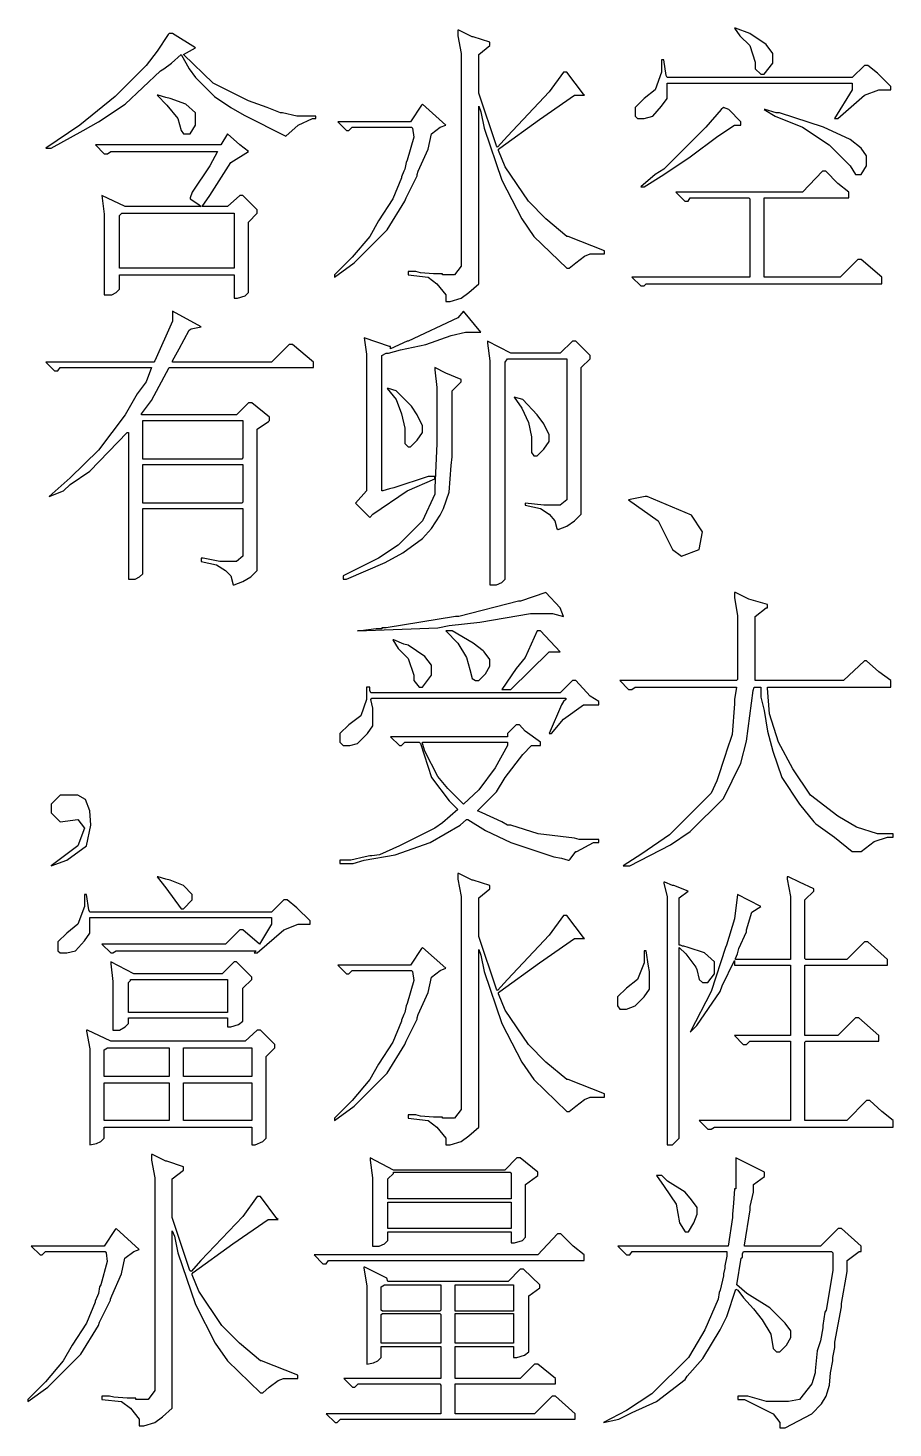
# Model space of a CAD drawing. Extents: x 94 to 452, y -72 to 1042.
# Drawn here: x 426.08 to 436.86, y 975.69 to 993.12 of the extents above; entities that cross this region are included whole.
import ezdxf

# ---------------------------------------------------------------- set-up
doc = ezdxf.new("R2010")
doc.units = 0
doc.header["$MEASUREMENT"] = 0
doc.layers.add('TREE_LAYER', color=7, linetype='Continuous')

msp = doc.modelspace()

# ---------------------------------------------------------------- linework, layer by layer
at = {"layer": 'TREE_LAYER', "elevation": 1017}
for points in [[(431.449945, 993.09005), (431.436219, 993.09005), (431.436219, 993.021423), (431.477396, 992.801815), (431.477396, 990.152795), (431.395043, 990.042991), (431.244062, 990.042991), (431.244062, 990.056717), (431.134258, 990.056717), (431.134258, 990.056717), (430.969552, 990.070442), (430.91465, 990.084168), (430.818572, 990.084168), (430.818572, 990.042991), (431.065631, 990.01554), (431.175435, 989.933187), (431.285239, 989.795932), (431.285239, 989.795932), (431.285239, 989.713579), (431.340141, 989.713579), (431.477396, 989.754756), (431.573474, 989.823383), (431.697003, 989.933187), (431.697003, 992.142991), (431.697003, 992.142991), (431.724454, 992.074364), (431.765631, 991.868481), (431.985239, 991.223383), (432.232297, 990.742991), (432.383278, 990.523383), (432.795043, 990.125344), (432.822494, 990.125344), (432.904846, 990.193972), (433.01465, 990.276325), (433.083278, 990.303776), (433.261709, 990.303776), (433.261709, 990.344952), (433.261709, 990.344952), (432.808768, 990.523383), (432.795043, 990.523383), (432.534258, 990.742991), (432.31465, 990.962599), (432.026415, 991.388089), (431.944062, 991.593972), (431.944062, 991.607697), (431.957788, 991.621423), (432.451905, 991.978285), (432.891121, 992.280246), (432.904846, 992.280246), (433.01465, 992.280246), (433.000925, 992.293972), (432.795043, 992.568481), (432.795043, 992.568481), (432.753866, 992.568481), (432.575435, 992.321423), (432.053866, 991.772403), (431.930337, 991.635148), (431.916611, 991.648874), (431.697003, 992.307697), (431.697003, 992.788089), (431.834258, 992.897893), (431.834258, 992.897893), (431.834258, 992.93907), (431.628376, 993.007697), (431.61465, 993.007697), (431.449945, 993.09005), (431.449945, 993.09005)], [(434.894698, 993.117501), (434.880972, 993.117501), (434.949599, 993.021423), (435.073129, 992.897893), (435.141756, 992.692011), (435.141756, 992.609658), (435.210384, 992.54103), (435.25156, 992.54103), (435.361364, 992.678285), (435.361364, 992.801815), (435.279011, 992.911619), (435.073129, 993.048874), (434.894698, 993.117501), (434.894698, 993.117501)], [(427.881662, 993.048874), (427.840486, 993.048874), (427.82676, 993.035148), (427.689505, 992.829266), (427.55225, 992.650834), (427.167937, 992.266521), (426.728721, 991.909658), (426.303231, 991.621423), (426.371858, 991.621423), (426.769897, 991.84103), (426.962054, 991.950834), (427.291466, 992.170442), (427.730682, 992.582207), (427.771858, 992.609658), (427.867937, 992.678285), (427.991466, 992.788089), (428.087544, 992.609658), (428.169897, 992.499854), (428.403231, 992.266521), (428.609113, 992.129266), (428.773819, 992.033187), (429.295388, 991.772403), (429.446368, 991.909658), (429.624799, 991.992011), (429.665976, 991.992011), (429.665976, 992.019462), (429.432643, 992.019462), (429.254211, 992.060638), (429.22676, 992.060638), (429.062054, 992.129266), (428.828721, 992.211619), (428.389505, 992.431226), (428.018917, 992.788089), (428.169897, 992.870442), (427.881662, 993.048874), (427.881662, 993.048874)], [(434.002541, 992.719462), (433.97509, 992.719462), (433.97509, 992.568481), (433.892737, 992.348874), (433.755482, 992.23907), (433.645678, 992.129266), (433.645678, 992.019462), (433.673129, 991.992011), (433.755482, 991.992011), (433.865286, 992.019462), (433.97509, 992.142991), (434.043717, 992.23907), (434.043717, 992.417501), (434.043717, 992.431226), (436.349599, 992.431226), (436.349599, 992.348874), (436.129992, 991.992011), (436.171168, 991.992011), (436.50058, 992.280246), (436.679011, 992.348874), (436.829992, 992.348874), (436.829992, 992.39005), (436.665286, 992.554756), (436.541756, 992.650834), (436.50058, 992.650834), (436.349599, 992.499854), (434.043717, 992.499854), (434.029992, 992.527305), (434.002541, 992.719462), (434.002541, 992.719462)], [(427.703231, 992.280246), (427.689505, 992.280246), (427.813035, 992.156717), (427.95029, 991.992011), (427.991466, 991.84103), (428.018917, 991.799854), (428.10127, 991.799854), (428.169897, 991.909658), (428.169897, 992.060638), (428.046368, 992.170442), (427.854211, 992.23907), (427.799309, 992.252795), (427.703231, 992.280246), (427.703231, 992.280246)], [(430.997003, 992.170442), (430.983278, 992.156717), (430.846023, 991.950834), (429.940141, 991.950834), (430.049945, 991.84103), (430.077396, 991.84103), (430.118572, 991.882207), (430.859748, 991.882207), (430.873474, 991.868481), (430.887199, 991.758677), (430.804846, 991.470442), (430.791121, 991.442991), (430.777396, 991.360638), (430.76367, 991.333187), (430.736219, 991.26456), (430.736219, 991.250834), (430.626415, 990.99005), (430.447984, 990.71554), (430.33818, 990.523383), (430.118572, 990.262599), (429.898964, 990.042991), (429.898964, 990.01554), (430.146023, 990.193972), (430.557788, 990.605736), (430.777396, 990.962599), (430.791121, 991.003776), (430.928376, 991.278285), (430.928376, 991.292011), (430.942101, 991.333187), (431.065631, 991.607697), (431.106807, 991.799854), (431.216611, 991.882207), (431.285239, 991.909658), (430.997003, 992.170442), (430.997003, 992.170442)], [(434.743717, 992.129266), (434.716266, 992.101815), (434.524109, 991.882207), (434.002541, 991.360638), (433.892737, 991.292011), (433.714305, 991.14103), (433.755482, 991.14103), (434.002541, 991.292011), (434.331952, 991.511619), (434.67509, 991.772403), (434.880972, 991.909658), (434.963325, 991.909658), (434.963325, 991.950834), (434.812345, 992.101815), (434.743717, 992.129266), (434.743717, 992.129266)], [(435.265286, 992.101815), (435.25156, 992.101815), (435.388815, 992.019462), (435.731952, 991.882207), (436.061364, 991.662599), (436.322149, 991.401815), (436.390776, 991.292011), (436.459403, 991.292011), (436.528031, 991.401815), (436.528031, 991.525344), (436.459403, 991.621423), (436.322149, 991.731226), (435.992737, 991.882207), (435.443717, 992.060638), (435.402541, 992.060638), (435.265286, 992.101815), (435.265286, 992.101815)], [(428.567937, 991.799854), (428.485584, 991.662599), (426.920878, 991.662599), (427.030682, 991.552795), (427.071858, 991.552795), (427.113035, 991.580246), (428.444407, 991.580246), (428.444407, 991.580246), (428.348329, 991.401815), (428.128721, 991.072403), (428.10127, 991.003776), (428.10127, 990.99005), (428.211074, 990.921423), (428.238525, 990.893972), (428.238525, 990.893972), (427.291466, 990.893972), (427.003231, 991.031226), (427.030682, 990.797893), (427.030682, 989.795932), (427.12676, 989.795932), (427.181662, 989.823383), (427.222839, 989.86456), (427.222839, 990.042991), (427.222839, 990.042991), (428.636564, 990.042991), (428.65029, 990.042991), (428.65029, 989.754756), (428.691466, 989.754756), (428.787544, 989.782207), (428.828721, 989.823383), (428.828721, 990.701815), (428.938525, 990.811619), (428.938525, 990.852795), (428.760093, 991.031226), (428.718917, 991.031226), (428.567937, 990.893972), (428.25225, 990.893972), (428.25225, 990.893972), (428.348329, 991.031226), (428.609113, 991.442991), (428.828721, 991.580246), (428.718917, 991.662599), (428.567937, 991.799854), (428.567937, 991.799854)], [(436.020188, 991.333187), (435.979011, 991.333187), (435.731952, 991.072403), (434.153521, 991.072403), (434.263325, 990.962599), (434.304501, 990.962599), (434.331952, 991.003776), (435.059403, 991.003776), (435.073129, 990.99005), (435.073129, 990.01554), (435.059403, 990.01554), (433.604501, 990.01554), (433.714305, 989.905736), (433.755482, 989.905736), (433.782933, 989.933187), (436.720188, 989.933187), (436.720188, 990.01554), (436.459403, 990.235148), (436.418227, 990.235148), (436.198619, 990.01554), (435.25156, 990.01554), (435.25156, 990.01554), (435.25156, 990.99005), (435.25156, 991.003776), (436.308423, 991.003776), (436.308423, 991.072403), (436.171168, 991.182207), (436.020188, 991.333187), (436.020188, 991.333187)], [(427.25029, 990.811619), (427.25029, 990.811619), (428.636564, 990.811619), (428.65029, 990.811619), (428.65029, 990.125344), (428.636564, 990.125344), (427.222839, 990.125344), (427.222839, 990.125344), (427.222839, 990.784168), (427.25029, 990.811619), (427.25029, 990.811619)], [(427.881662, 989.59005), (427.881662, 989.59005), (427.881662, 989.466521), (427.662054, 988.972403), (427.648329, 988.958677), (426.303231, 988.958677), (426.413035, 988.848874), (426.454211, 988.848874), (426.481662, 988.89005), (427.620878, 988.89005), (427.620878, 988.89005), (427.55225, 988.711619), (427.442446, 988.560638), (427.291466, 988.299854), (426.962054, 987.860638), (426.605192, 987.517501), (426.344407, 987.284168), (426.522839, 987.352795), (426.605192, 987.435148), (426.85225, 987.599854), (427.318917, 988.080246), (427.332643, 988.080246), (427.332643, 986.254756), (427.414995, 986.254756), (427.469897, 986.282207), (427.511074, 986.323383), (427.511074, 987.133187), (427.511074, 987.133187), (428.746368, 987.133187), (428.760093, 987.133187), (428.760093, 986.542991), (428.677741, 986.474364), (428.471858, 986.474364), (428.265976, 986.51554), (428.238525, 986.51554), (428.238525, 986.474364), (428.430682, 986.433187), (428.540486, 986.36456), (428.609113, 986.295932), (428.636564, 986.186128), (428.65029, 986.186128), (428.760093, 986.227305), (428.856172, 986.282207), (428.938525, 986.36456), (428.938525, 988.121423), (429.07578, 988.217501), (429.089505, 988.231226), (429.089505, 988.272403), (428.869897, 988.450834), (428.828721, 988.450834), (428.677741, 988.299854), (427.497348, 988.299854), (427.497348, 988.313579), (427.620878, 988.478285), (427.840486, 988.89005), (429.638525, 988.89005), (429.638525, 988.958677), (429.377741, 989.178285), (429.336564, 989.178285), (429.116956, 988.958677), (427.881662, 988.958677), (427.881662, 988.972403), (427.964015, 989.123383), (428.087544, 989.356717), (428.114995, 989.370442), (428.238525, 989.397893), (427.881662, 989.59005), (427.881662, 989.59005)], [(431.504846, 989.59005), (431.436219, 989.507697), (430.818572, 989.219462), (430.804846, 989.219462), (430.598964, 989.123383), (430.598964, 989.123383), (430.598964, 989.150834), (430.585239, 989.150834), (430.269552, 989.260638), (430.297003, 989.054756), (430.297003, 987.352795), (430.159748, 987.201815), (430.33818, 987.023383), (430.379356, 987.06456), (430.804846, 987.352795), (431.147984, 987.503776), (431.147984, 987.531226), (431.065631, 987.531226), (430.640141, 987.393972), (430.585239, 987.380246), (430.502886, 987.352795), (430.48916, 987.352795), (430.48916, 989.04103), (430.544062, 989.068481), (430.571513, 989.068481), (430.722494, 989.109658), (431.03818, 989.178285), (431.353866, 989.288089), (431.532297, 989.329266), (431.724454, 989.329266), (431.504846, 989.59005), (431.504846, 989.59005)], [(431.806807, 989.219462), (431.806807, 989.219462), (431.806807, 989.192011), (431.834258, 988.972403), (431.834258, 986.186128), (431.916611, 986.186128), (431.985239, 986.213579), (432.026415, 986.254756), (432.026415, 988.958677), (432.053866, 988.999854), (432.781317, 988.999854), (432.795043, 988.999854), (432.795043, 987.242991), (432.71269, 987.174364), (432.506807, 987.174364), (432.273474, 987.201815), (432.273474, 987.174364), (432.465631, 987.133187), (432.575435, 987.06456), (432.644062, 986.982207), (432.671513, 986.886128), (432.685239, 986.872403), (432.795043, 986.913579), (432.891121, 986.982207), (432.973474, 987.06456), (432.973474, 988.89005), (433.083278, 988.999854), (433.083278, 989.04103), (432.904846, 989.219462), (432.86367, 989.219462), (432.71269, 989.068481), (432.095043, 989.068481), (431.806807, 989.219462), (431.806807, 989.219462)], [(431.147984, 988.89005), (431.147984, 988.89005), (431.147984, 988.862599), (431.175435, 988.642991), (431.175435, 987.942991), (431.147984, 987.393972), (431.147984, 987.311619), (430.997003, 986.982207), (430.695043, 986.680246), (430.447984, 986.51554), (430.008768, 986.295932), (430.008768, 986.254756), (430.049945, 986.254756), (430.530337, 986.460638), (430.749945, 986.584168), (430.997003, 986.762599), (431.106807, 986.886128), (431.216611, 987.050834), (431.257788, 987.133187), (431.326415, 987.33907), (431.353866, 987.668481), (431.367592, 987.778285), (431.367592, 988.601815), (431.477396, 988.711619), (431.477396, 988.73907), (431.285239, 988.821423), (431.147984, 988.89005), (431.147984, 988.89005)], [(430.571513, 988.629266), (430.557788, 988.629266), (430.667592, 988.492011), (430.736219, 988.313579), (430.777396, 988.135148), (430.777396, 987.942991), (430.818572, 987.901815), (430.846023, 987.901815), (430.928376, 987.984168), (430.997003, 988.080246), (430.997003, 988.162599), (430.928376, 988.299854), (430.859748, 988.409658), (430.667592, 988.601815), (430.571513, 988.629266), (430.571513, 988.629266)], [(432.136219, 988.519462), (432.136219, 988.519462), (432.232297, 988.382207), (432.31465, 988.203776), (432.355827, 988.025344), (432.355827, 987.833187), (432.383278, 987.792011), (432.424454, 987.792011), (432.506807, 987.874364), (432.575435, 987.970442), (432.575435, 988.052795), (432.506807, 988.19005), (432.424454, 988.299854), (432.246023, 988.492011), (432.136219, 988.519462), (432.136219, 988.519462)], [(427.511074, 988.231226), (427.511074, 988.231226), (428.746368, 988.231226), (428.760093, 988.231226), (428.760093, 987.76456), (428.746368, 987.750834), (427.511074, 987.750834), (427.511074, 987.76456), (427.511074, 988.231226), (427.511074, 988.231226)], [(427.511074, 987.682207), (427.511074, 987.682207), (428.746368, 987.682207), (428.760093, 987.682207), (428.760093, 987.21554), (428.746368, 987.201815), (427.511074, 987.201815), (427.511074, 987.21554), (427.511074, 987.682207), (427.511074, 987.682207)], [(433.796658, 987.284168), (433.769207, 987.284168), (433.563325, 987.242991), (433.933913, 986.982207), (434.112345, 986.625344), (434.222149, 986.542991), (434.441756, 986.625344), (434.482933, 986.844952), (434.345678, 987.050834), (433.796658, 987.284168), (433.796658, 987.284168)], [(432.534258, 986.09005), (432.218572, 985.980246), (432.191121, 985.980246), (431.449945, 985.788089), (431.408768, 985.788089), (430.544062, 985.650834), (430.48916, 985.650834), (430.48916, 985.637109), (430.420533, 985.637109), (430.228376, 985.609658), (430.187199, 985.609658), (431.18916, 985.650834), (431.326415, 985.678285), (431.710729, 985.719462), (432.342101, 985.829266), (432.616611, 985.829266), (432.753866, 985.788089), (432.71269, 985.897893), (432.534258, 986.09005), (432.534258, 986.09005)], [(434.894698, 986.09005), (434.880972, 986.09005), (434.880972, 986.021423), (434.922149, 985.801815), (434.922149, 985.005736), (434.908423, 984.992011), (433.453521, 984.992011), (433.563325, 984.882207), (433.604501, 984.882207), (433.645678, 984.909658), (434.908423, 984.909658), (434.908423, 984.909658), (434.880972, 984.758677), (434.880972, 984.703776), (434.853521, 984.319462), (434.784894, 984.113579), (434.771168, 984.072403), (434.661364, 983.742991), (434.592737, 983.592011), (434.071168, 983.070442), (433.728031, 982.837109), (433.494698, 982.686128), (433.57705, 982.686128), (434.084894, 982.946913), (434.331952, 983.111619), (434.743717, 983.523383), (434.963325, 983.962599), (435.031952, 984.237109), (435.114305, 984.868481), (435.128031, 984.909658), (435.210384, 984.909658), (435.210384, 984.786128), (435.25156, 984.621423), (435.292737, 984.360638), (435.361364, 984.113579), (435.471168, 983.784168), (435.690776, 983.454756), (435.869207, 983.235148), (435.896658, 983.207697), (436.129992, 983.042991), (436.349599, 982.86456), (436.459403, 982.86456), (436.624109, 982.988089), (436.788815, 983.042991), (436.857443, 983.042991), (436.857443, 983.084168), (436.665286, 983.084168), (436.404501, 983.166521), (436.171168, 983.303776), (435.828031, 983.56456), (435.608423, 983.893972), (435.429992, 984.223383), (435.320188, 984.580246), (435.292737, 984.895932), (435.292737, 984.909658), (436.829992, 984.909658), (436.829992, 984.992011), (436.679011, 985.101815), (436.528031, 985.23907), (436.50058, 985.23907), (436.239796, 984.992011), (435.141756, 984.992011), (435.141756, 984.992011), (435.141756, 984.992011), (435.141756, 985.788089), (435.279011, 985.897893), (435.292737, 985.897893), (435.292737, 985.93907), (435.059403, 986.007697), (434.894698, 986.09005), (434.894698, 986.09005)], [(431.367592, 985.609658), (431.285239, 985.609658), (431.436219, 985.458677), (431.546023, 985.280246), (431.587199, 985.129266), (431.61465, 985.019462), (431.655827, 984.992011), (431.697003, 984.992011), (431.779356, 985.074364), (431.834258, 985.170442), (431.834258, 985.23907), (431.834258, 985.252795), (431.765631, 985.348874), (431.751905, 985.362599), (431.628376, 985.458677), (431.367592, 985.609658), (431.367592, 985.609658)], [(432.465631, 985.609658), (432.424454, 985.609658), (432.273474, 985.280246), (432.16367, 985.142991), (431.985239, 984.882207), (432.095043, 984.882207), (432.575435, 985.348874), (432.71269, 985.348874), (432.465631, 985.609658), (432.465631, 985.609658)], [(430.640141, 985.499854), (430.626415, 985.499854), (430.695043, 985.39005), (430.818572, 985.266521), (430.887199, 985.060638), (430.887199, 984.992011), (430.955827, 984.909658), (430.997003, 984.909658), (431.106807, 985.060638), (431.106807, 985.170442), (431.106807, 985.184168), (431.024454, 985.293972), (430.818572, 985.431226), (430.76367, 985.444952), (430.640141, 985.499854), (430.640141, 985.499854)], [(432.904846, 984.992011), (432.86367, 984.992011), (432.71269, 984.84103), (430.351905, 984.84103), (430.33818, 984.868481), (430.33818, 984.909658), (430.297003, 984.909658), (430.297003, 984.758677), (430.228376, 984.552795), (430.077396, 984.442991), (429.967592, 984.333187), (429.967592, 984.223383), (430.008768, 984.182207), (430.091121, 984.182207), (430.187199, 984.209658), (430.310729, 984.333187), (430.379356, 984.429266), (430.379356, 984.648874), (430.351905, 984.758677), (430.365631, 984.772403), (432.781317, 984.772403), (432.781317, 984.758677), (432.753866, 984.731226), (432.726415, 984.69005), (432.575435, 984.333187), (432.575435, 984.333187), (432.602886, 984.333187), (432.753866, 984.511619), (433.000925, 984.69005), (433.01465, 984.69005), (433.193082, 984.69005), (433.193082, 984.731226), (433.083278, 984.799854), (432.904846, 984.992011), (432.904846, 984.992011)], [(432.204846, 984.442991), (432.16367, 984.442991), (432.053866, 984.333187), (432.053866, 984.292011), (432.053866, 984.292011), (430.598964, 984.292011), (430.708768, 984.182207), (430.736219, 984.182207), (430.777396, 984.223383), (430.955827, 984.223383), (430.969552, 984.209658), (431.106807, 983.784168), (431.326415, 983.495932), (431.436219, 983.386128), (431.244062, 983.221423), (431.147984, 983.152795), (430.708768, 982.933187), (430.461709, 982.823383), (430.365631, 982.809658), (430.33818, 982.809658), (430.283278, 982.795932), (430.104846, 982.754756), (429.967592, 982.754756), (429.967592, 982.713579), (430.132297, 982.713579), (430.269552, 982.754756), (430.653866, 982.823383), (431.093082, 982.974364), (431.46367, 983.193972), (431.546023, 983.262599), (431.559748, 983.262599), (431.779356, 983.125344), (432.095043, 982.974364), (432.630337, 982.795932), (432.726415, 982.782207), (432.808768, 982.754756), (432.822494, 982.754756), (432.836219, 982.768481), (432.904846, 982.86456), (432.918572, 982.86456), (433.124454, 982.974364), (433.193082, 982.974364), (433.193082, 983.01554), (432.946023, 983.01554), (432.891121, 983.029266), (432.43818, 983.084168), (432.095043, 983.193972), (432.053866, 983.193972), (431.985239, 983.235148), (431.73818, 983.344952), (431.683278, 983.372403), (431.916611, 983.605736), (432.026415, 983.784168), (432.246023, 984.072403), (432.355827, 984.182207), (432.465631, 984.182207), (432.465631, 984.223383), (432.273474, 984.360638), (432.204846, 984.442991), (432.204846, 984.442991)], [(430.997003, 984.209658), (430.997003, 984.223383), (432.053866, 984.223383), (432.053866, 984.209658), (432.053866, 984.182207), (431.902886, 983.907697), (431.697003, 983.633187), (431.504846, 983.454756), (431.31269, 983.646913), (431.18916, 983.797893), (431.024454, 984.113579), (430.997003, 984.209658), (430.997003, 984.209658)], [(426.70127, 983.56456), (426.481662, 983.56456), (426.371858, 983.454756), (426.371858, 983.344952), (426.481662, 983.235148), (426.70127, 983.262599), (426.783623, 983.152795), (426.70127, 982.933187), (426.371858, 982.686128), (426.564015, 982.754756), (426.811074, 982.933187), (426.865976, 983.193972), (426.85225, 983.372403), (426.797348, 983.509658), (426.70127, 983.56456), (426.70127, 983.56456)], [(427.703231, 982.548874), (427.689505, 982.548874), (427.799309, 982.411619), (427.991466, 982.150834), (428.018917, 982.150834), (428.128721, 982.260638), (428.128721, 982.329266), (428.018917, 982.43907), (427.854211, 982.507697), (427.799309, 982.521423), (427.703231, 982.548874), (427.703231, 982.548874)], [(431.449945, 982.59005), (431.436219, 982.59005), (431.436219, 982.521423), (431.477396, 982.301815), (431.477396, 979.652795), (431.395043, 979.542991), (431.244062, 979.542991), (431.244062, 979.556717), (431.134258, 979.556717), (431.134258, 979.556717), (430.969552, 979.570442), (430.91465, 979.584168), (430.818572, 979.584168), (430.818572, 979.542991), (431.065631, 979.51554), (431.175435, 979.433187), (431.285239, 979.295932), (431.285239, 979.295932), (431.285239, 979.213579), (431.340141, 979.213579), (431.477396, 979.254756), (431.573474, 979.323383), (431.697003, 979.433187), (431.697003, 981.642991), (431.697003, 981.642991), (431.724454, 981.574364), (431.765631, 981.368481), (431.985239, 980.723383), (432.232297, 980.242991), (432.383278, 980.023383), (432.795043, 979.625344), (432.822494, 979.625344), (432.904846, 979.693972), (433.01465, 979.776325), (433.083278, 979.803776), (433.261709, 979.803776), (433.261709, 979.844952), (433.261709, 979.844952), (432.808768, 980.023383), (432.795043, 980.023383), (432.534258, 980.242991), (432.31465, 980.462599), (432.026415, 980.888089), (431.944062, 981.093972), (431.944062, 981.107697), (431.957788, 981.121423), (432.451905, 981.478285), (432.891121, 981.780246), (432.904846, 981.780246), (433.01465, 981.780246), (433.000925, 981.793972), (432.795043, 982.068481), (432.795043, 982.068481), (432.753866, 982.068481), (432.575435, 981.821423), (432.053866, 981.272403), (431.930337, 981.135148), (431.916611, 981.148874), (431.697003, 981.807697), (431.697003, 982.288089), (431.834258, 982.397893), (431.834258, 982.397893), (431.834258, 982.43907), (431.628376, 982.507697), (431.61465, 982.507697), (431.449945, 982.59005), (431.449945, 982.59005)], [(434.016266, 982.480246), (434.002541, 982.480246), (434.002541, 982.466521), (434.043717, 982.301815), (434.043717, 979.213579), (434.112345, 979.213579), (434.194698, 979.295932), (434.194698, 981.656717), (434.194698, 981.670442), (434.27705, 981.588089), (434.40058, 981.423383), (434.414305, 981.395932), (434.441756, 981.272403), (434.482933, 981.231226), (434.55156, 981.231226), (434.633913, 981.34103), (434.633913, 981.492011), (434.510384, 981.601815), (434.304501, 981.670442), (434.249599, 981.684168), (434.235874, 981.684168), (434.208423, 981.697893), (434.194698, 981.697893), (434.194698, 982.288089), (434.304501, 982.370442), (434.12607, 982.43907), (434.112345, 982.43907), (434.016266, 982.480246), (434.016266, 982.480246)], [(435.553521, 982.548874), (435.539796, 982.548874), (435.539796, 982.521423), (435.580972, 982.301815), (435.580972, 981.533187), (435.580972, 981.519462), (434.894698, 981.519462), (434.894698, 981.533187), (434.922149, 981.588089), (434.935874, 981.656717), (435.031952, 981.862599), (435.031952, 981.89005), (435.10058, 982.109658), (435.210384, 982.178285), (434.922149, 982.329266), (434.880972, 982.027305), (434.784894, 981.697893), (434.771168, 981.670442), (434.592737, 981.121423), (434.331952, 980.613579), (434.414305, 980.695932), (434.702541, 981.121423), (434.729992, 981.19005), (434.880972, 981.505736), (434.880972, 981.492011), (434.880972, 981.450834), (435.580972, 981.450834), (435.580972, 981.450834), (435.580972, 980.572403), (435.580972, 980.572403), (434.880972, 980.572403), (434.990776, 980.462599), (435.031952, 980.462599), (435.073129, 980.503776), (435.580972, 980.503776), (435.580972, 980.49005), (435.580972, 979.51554), (435.580972, 979.51554), (434.441756, 979.51554), (434.55156, 979.405736), (434.592737, 979.405736), (434.633913, 979.433187), (436.857443, 979.433187), (436.857443, 979.51554), (436.720188, 979.625344), (436.569207, 979.762599), (436.528031, 979.762599), (436.280972, 979.51554), (435.773129, 979.51554), (435.759403, 979.51554), (435.759403, 980.49005), (435.773129, 980.503776), (436.679011, 980.503776), (436.679011, 980.572403), (436.431952, 980.792011), (436.390776, 980.792011), (436.171168, 980.572403), (435.773129, 980.572403), (435.759403, 980.572403), (435.759403, 981.450834), (435.773129, 981.450834), (436.788815, 981.450834), (436.788815, 981.519462), (436.541756, 981.73907), (436.50058, 981.73907), (436.280972, 981.519462), (435.773129, 981.519462), (435.759403, 981.533187), (435.759403, 982.260638), (435.869207, 982.370442), (435.869207, 982.397893), (435.690776, 982.480246), (435.553521, 982.548874), (435.553521, 982.548874)], [(426.811074, 982.329266), (426.783623, 982.329266), (426.783623, 982.178285), (426.70127, 981.958677), (426.564015, 981.848874), (426.454211, 981.73907), (426.454211, 981.629266), (426.481662, 981.601815), (426.564015, 981.601815), (426.673819, 981.629266), (426.783623, 981.752795), (426.85225, 981.848874), (426.85225, 982.027305), (426.85225, 982.04103), (429.116956, 982.04103), (429.116956, 982.027305), (429.116956, 981.958677), (428.965976, 981.711619), (428.760093, 981.89005), (428.718917, 981.89005), (428.540486, 981.711619), (427.003231, 981.711619), (427.113035, 981.601815), (427.140486, 981.601815), (427.181662, 981.629266), (428.911074, 981.629266), (428.924799, 981.629266), (428.897348, 981.601815), (428.938525, 981.601815), (429.267937, 981.89005), (429.446368, 981.958677), (429.597348, 981.958677), (429.597348, 981.999854), (429.432643, 982.16456), (429.309113, 982.260638), (429.267937, 982.260638), (429.116956, 982.109658), (426.85225, 982.109658), (426.838525, 982.137109), (426.811074, 982.329266), (426.811074, 982.329266)], [(430.997003, 981.670442), (430.983278, 981.656717), (430.846023, 981.450834), (429.940141, 981.450834), (430.049945, 981.34103), (430.077396, 981.34103), (430.118572, 981.382207), (430.859748, 981.382207), (430.873474, 981.368481), (430.887199, 981.258677), (430.804846, 980.970442), (430.791121, 980.942991), (430.777396, 980.860638), (430.76367, 980.833187), (430.736219, 980.76456), (430.736219, 980.750834), (430.626415, 980.49005), (430.447984, 980.21554), (430.33818, 980.023383), (430.118572, 979.762599), (429.898964, 979.542991), (429.898964, 979.51554), (430.146023, 979.693972), (430.557788, 980.105736), (430.777396, 980.462599), (430.791121, 980.503776), (430.928376, 980.778285), (430.928376, 980.792011), (430.942101, 980.833187), (431.065631, 981.107697), (431.106807, 981.299854), (431.216611, 981.382207), (431.285239, 981.409658), (430.997003, 981.670442), (430.997003, 981.670442)], [(433.782933, 981.629266), (433.755482, 981.629266), (433.755482, 981.478285), (433.673129, 981.272403), (433.535874, 981.162599), (433.42607, 981.052795), (433.42607, 980.942991), (433.453521, 980.901815), (433.535874, 980.901815), (433.645678, 980.942991), (433.755482, 981.052795), (433.824109, 981.148874), (433.824109, 981.368481), (433.810384, 981.437109), (433.782933, 981.629266), (433.782933, 981.629266)], [(427.113035, 981.492011), (427.113035, 981.492011), (427.113035, 981.46456), (427.140486, 981.244952), (427.140486, 980.64103), (427.222839, 980.64103), (427.291466, 980.682207), (427.332643, 980.723383), (427.332643, 980.792011), (428.567937, 980.792011), (428.567937, 980.792011), (428.567937, 980.682207), (428.609113, 980.682207), (428.705192, 980.709658), (428.760093, 980.750834), (428.760093, 981.162599), (428.869897, 981.272403), (428.869897, 981.299854), (428.677741, 981.492011), (428.65029, 981.492011), (428.499309, 981.34103), (427.40127, 981.34103), (427.113035, 981.492011), (427.113035, 981.492011)], [(427.360093, 981.258677), (427.360093, 981.272403), (428.567937, 981.272403), (428.567937, 981.258677), (428.567937, 980.874364), (428.567937, 980.860638), (427.332643, 980.860638), (427.332643, 980.874364), (427.332643, 981.231226), (427.360093, 981.258677), (427.360093, 981.258677)], [(426.824799, 980.64103), (426.811074, 980.64103), (426.811074, 980.627305), (426.85225, 980.407697), (426.85225, 979.213579), (426.934603, 979.227305), (426.989505, 979.254756), (427.030682, 979.295932), (427.030682, 979.433187), (427.044407, 979.433187), (428.856172, 979.433187), (428.869897, 979.433187), (428.869897, 979.213579), (428.911074, 979.213579), (429.007152, 979.254756), (429.048329, 979.295932), (429.048329, 980.311619), (429.158133, 980.421423), (429.158133, 980.462599), (428.979701, 980.64103), (428.938525, 980.64103), (428.787544, 980.503776), (427.113035, 980.503776), (426.824799, 980.64103), (426.824799, 980.64103)], [(427.071858, 980.421423), (427.071858, 980.421423), (427.840486, 980.421423), (427.840486, 980.421423), (427.840486, 980.06456), (427.840486, 980.06456), (427.044407, 980.06456), (427.030682, 980.06456), (427.030682, 980.393972), (427.071858, 980.421423), (427.071858, 980.421423)], [(428.018917, 980.421423), (428.032643, 980.421423), (428.856172, 980.421423), (428.869897, 980.421423), (428.869897, 980.06456), (428.856172, 980.06456), (428.032643, 980.06456), (428.018917, 980.06456), (428.018917, 980.421423), (428.018917, 980.421423)], [(427.030682, 979.982207), (427.044407, 979.982207), (427.840486, 979.982207), (427.840486, 979.982207), (427.840486, 979.51554), (427.840486, 979.51554), (427.044407, 979.51554), (427.030682, 979.51554), (427.030682, 979.982207), (427.030682, 979.982207)], [(428.018917, 979.982207), (428.032643, 979.982207), (428.856172, 979.982207), (428.869897, 979.982207), (428.869897, 979.51554), (428.856172, 979.51554), (428.032643, 979.51554), (428.018917, 979.51554), (428.018917, 979.982207), (428.018917, 979.982207)], [(427.632634, 979.09005), (427.618908, 979.09005), (427.618908, 979.021423), (427.660085, 978.801815), (427.660085, 976.152795), (427.577732, 976.042991), (427.426751, 976.042991), (427.426751, 976.056717), (427.316947, 976.056717), (427.316947, 976.056717), (427.152241, 976.070442), (427.097339, 976.084168), (427.001261, 976.084168), (427.001261, 976.042991), (427.24832, 976.01554), (427.358124, 975.933187), (427.467928, 975.795932), (427.467928, 975.795932), (427.467928, 975.713579), (427.52283, 975.713579), (427.660085, 975.754756), (427.756163, 975.823383), (427.879692, 975.933187), (427.879692, 978.142991), (427.879692, 978.142991), (427.907143, 978.074364), (427.94832, 977.868481), (428.167928, 977.223383), (428.414987, 976.742991), (428.565967, 976.523383), (428.977732, 976.125344), (429.005183, 976.125344), (429.087536, 976.193972), (429.197339, 976.276325), (429.265967, 976.303776), (429.444398, 976.303776), (429.444398, 976.344952), (429.444398, 976.344952), (428.991457, 976.523383), (428.977732, 976.523383), (428.716947, 976.742991), (428.497339, 976.962599), (428.209104, 977.388089), (428.126751, 977.593972), (428.126751, 977.607697), (428.140477, 977.621423), (428.634594, 977.978285), (429.07381, 978.280246), (429.087536, 978.280246), (429.197339, 978.280246), (429.183614, 978.293972), (428.977732, 978.568481), (428.977732, 978.568481), (428.936555, 978.568481), (428.758124, 978.321423), (428.236555, 977.772403), (428.113026, 977.635148), (428.0993, 977.648874), (427.879692, 978.307697), (427.879692, 978.788089), (428.016947, 978.897893), (428.016947, 978.897893), (428.016947, 978.93907), (427.811065, 979.007697), (427.797339, 979.007697), (427.632634, 979.09005), (427.632634, 979.09005)], [(430.345733, 979.048874), (430.345733, 979.048874), (430.345733, 979.021423), (430.373184, 978.801815), (430.373184, 977.950834), (430.455537, 977.950834), (430.524164, 977.978285), (430.565341, 978.019462), (430.565341, 978.129266), (430.565341, 978.129266), (432.08887, 978.129266), (432.102595, 978.129266), (432.102595, 977.992011), (432.143772, 977.992011), (432.23985, 978.019462), (432.281027, 978.060638), (432.281027, 978.719462), (432.418282, 978.81554), (432.432007, 978.829266), (432.432007, 978.870442), (432.212399, 979.048874), (432.171223, 979.048874), (432.020242, 978.897893), (430.633968, 978.897893), (430.345733, 979.048874), (430.345733, 979.048874)], [(434.898047, 979.048874), (434.898047, 979.048874), (434.898047, 978.66456), (434.884322, 978.66456), (434.870596, 978.486128), (434.856871, 978.348874), (434.856871, 978.307697), (434.801969, 977.950834), (433.42942, 977.950834), (433.539224, 977.84103), (433.5804, 977.84103), (433.607851, 977.882207), (434.788243, 977.882207), (434.788243, 977.868481), (434.788243, 977.868481), (434.788243, 977.827305), (434.760793, 977.703776), (434.760793, 977.676325), (434.747067, 977.607697), (434.747067, 977.580246), (434.705891, 977.401815), (434.692165, 977.374364), (434.67844, 977.292011), (434.513734, 976.907697), (434.376479, 976.674364), (434.307851, 976.56456), (433.85491, 976.111619), (433.539224, 975.905736), (433.250989, 975.754756), (433.443145, 975.795932), (433.607851, 975.878285), (433.909812, 976.01554), (434.266675, 976.29005), (434.294126, 976.331226), (434.486283, 976.550834), (434.705891, 976.907697), (434.788243, 977.072403), (434.898047, 977.41554), (434.925498, 977.401815), (434.994126, 977.305736), (435.117655, 977.168481), (435.227459, 977.031226), (435.337263, 976.852795), (435.364714, 976.674364), (435.405891, 976.633187), (435.447067, 976.633187), (435.52942, 976.71554), (435.584322, 976.811619), (435.584322, 976.893972), (435.515694, 976.99005), (435.323538, 977.182207), (435.035302, 977.360638), (434.911773, 977.470442), (434.966675, 977.799854), (434.9804, 977.813579), (434.9804, 977.854756), (434.994126, 977.882207), (436.092165, 977.882207), (436.105891, 977.868481), (436.105891, 977.648874), (436.023538, 977.154756), (436.009812, 977.127305), (435.982361, 976.962599), (435.982361, 976.935148), (435.95491, 976.770442), (435.913734, 976.646913), (435.900008, 976.523383), (435.886283, 976.399854), (435.886283, 976.372403), (435.845106, 976.235148), (435.694126, 976.042991), (435.556871, 976.01554), (435.52942, 976.01554), (435.282361, 976.01554), (435.049028, 976.084168), (434.925498, 976.084168), (434.925498, 976.042991), (435.007851, 976.042991), (435.364714, 975.86456), (435.447067, 975.754756), (435.447067, 975.686128), (435.515694, 975.686128), (435.845106, 975.86456), (435.968636, 975.988089), (436.023538, 976.084168), (436.037263, 976.125344), (436.064714, 976.221423), (436.07844, 976.372403), (436.105891, 976.523383), (436.105891, 976.56456), (436.133342, 976.688089), (436.133342, 976.756717), (436.215694, 977.195932), (436.215694, 977.237109), (436.284322, 977.635148), (436.284322, 977.772403), (436.435302, 977.882207), (436.462753, 977.882207), (436.462753, 977.950834), (436.215694, 978.170442), (436.174518, 978.170442), (435.95491, 977.950834), (435.007851, 977.950834), (435.007851, 977.96456), (435.076479, 978.403776), (435.076479, 978.444952), (435.117655, 978.623383), (435.117655, 978.719462), (435.25491, 978.81554), (435.25491, 978.829266), (435.25491, 978.870442), (434.898047, 979.048874), (434.898047, 979.048874)], [(430.633968, 978.856717), (430.633968, 978.870442), (432.08887, 978.870442), (432.102595, 978.856717), (432.102595, 978.54103), (432.08887, 978.54103), (430.565341, 978.54103), (430.565341, 978.54103), (430.565341, 978.788089), (430.633968, 978.856717), (430.633968, 978.856717)], [(433.97844, 978.829266), (433.909812, 978.829266), (434.005891, 978.692011), (434.156871, 978.472403), (434.198047, 978.23907), (434.266675, 978.129266), (434.307851, 978.129266), (434.376479, 978.23907), (434.417655, 978.348874), (434.417655, 978.431226), (434.349028, 978.527305), (434.266675, 978.623383), (434.047067, 978.760638), (433.97844, 978.829266), (433.97844, 978.829266)], [(430.565341, 978.499854), (430.565341, 978.499854), (432.08887, 978.499854), (432.102595, 978.499854), (432.102595, 978.170442), (432.08887, 978.170442), (430.565341, 978.170442), (430.565341, 978.170442), (430.565341, 978.499854), (430.565341, 978.499854)], [(427.179692, 978.170442), (427.165967, 978.156717), (427.028712, 977.950834), (426.12283, 977.950834), (426.232634, 977.84103), (426.260085, 977.84103), (426.301261, 977.882207), (427.042438, 977.882207), (427.056163, 977.868481), (427.069888, 977.758677), (426.987536, 977.470442), (426.97381, 977.442991), (426.960085, 977.360638), (426.946359, 977.333187), (426.918908, 977.26456), (426.918908, 977.250834), (426.809104, 976.99005), (426.630673, 976.71554), (426.520869, 976.523383), (426.301261, 976.262599), (426.081653, 976.042991), (426.081653, 976.01554), (426.328712, 976.193972), (426.740477, 976.605736), (426.960085, 976.962599), (426.97381, 977.003776), (427.111065, 977.278285), (427.111065, 977.292011), (427.12479, 977.333187), (427.24832, 977.607697), (427.289496, 977.799854), (427.3993, 977.882207), (427.467928, 977.909658), (427.179692, 978.170442), (427.179692, 978.170442)], [(432.720242, 978.101815), (432.679066, 978.101815), (432.432007, 977.84103), (429.645733, 977.84103), (429.755537, 977.731226), (429.796713, 977.731226), (429.824164, 977.772403), (433.008478, 977.772403), (433.008478, 977.84103), (432.871223, 977.950834), (432.720242, 978.101815), (432.720242, 978.101815)], [(430.277105, 977.69005), (430.26338, 977.69005), (430.26338, 977.676325), (430.304556, 977.456717), (430.304556, 976.482207), (430.386909, 976.495932), (430.441811, 976.523383), (430.482988, 976.56456), (430.482988, 976.701815), (430.496713, 976.701815), (431.210439, 976.701815), (431.224164, 976.701815), (431.224164, 976.303776), (431.210439, 976.303776), (430.016321, 976.303776), (430.126125, 976.193972), (430.153576, 976.193972), (430.194752, 976.235148), (431.210439, 976.235148), (431.224164, 976.221423), (431.224164, 975.86456), (431.210439, 975.86456), (429.796713, 975.86456), (429.906517, 975.754756), (429.933968, 975.754756), (429.975144, 975.795932), (432.898674, 975.795932), (432.898674, 975.86456), (432.651615, 976.084168), (432.610439, 976.084168), (432.390831, 975.86456), (431.402595, 975.86456), (431.402595, 975.86456), (431.402595, 976.221423), (431.402595, 976.235148), (432.651615, 976.235148), (432.651615, 976.303776), (432.432007, 976.482207), (432.390831, 976.482207), (432.212399, 976.303776), (431.402595, 976.303776), (431.402595, 976.303776), (431.402595, 976.701815), (431.402595, 976.701815), (432.130046, 976.701815), (432.130046, 976.701815), (432.130046, 976.56456), (432.171223, 976.56456), (432.267301, 976.592011), (432.322203, 976.633187), (432.322203, 977.333187), (432.459458, 977.429266), (432.459458, 977.442991), (432.459458, 977.470442), (432.253576, 977.662599), (432.212399, 977.662599), (432.061419, 977.511619), (430.565341, 977.511619), (430.551615, 977.552795), (430.277105, 977.69005), (430.277105, 977.69005)], [(430.524164, 977.470442), (430.524164, 977.470442), (431.210439, 977.470442), (431.224164, 977.470442), (431.224164, 977.154756), (431.210439, 977.14103), (430.496713, 977.14103), (430.482988, 977.154756), (430.482988, 977.442991), (430.524164, 977.470442), (430.524164, 977.470442)], [(431.402595, 977.470442), (431.402595, 977.470442), (432.130046, 977.470442), (432.130046, 977.470442), (432.130046, 977.154756), (432.130046, 977.14103), (431.402595, 977.14103), (431.402595, 977.154756), (431.402595, 977.470442), (431.402595, 977.470442)], [(430.482988, 977.099854), (430.496713, 977.113579), (431.210439, 977.113579), (431.224164, 977.099854), (431.224164, 976.742991), (431.210439, 976.742991), (430.496713, 976.742991), (430.482988, 976.742991), (430.482988, 977.099854), (430.482988, 977.099854)], [(431.402595, 977.099854), (431.402595, 977.113579), (432.130046, 977.113579), (432.130046, 977.099854), (432.130046, 976.742991), (432.130046, 976.742991), (431.402595, 976.742991), (431.402595, 976.742991), (431.402595, 977.099854), (431.402595, 977.099854)]]:
    msp.add_lwpolyline(points, dxfattribs=at)

doc.saveas('drawing.dxf')
